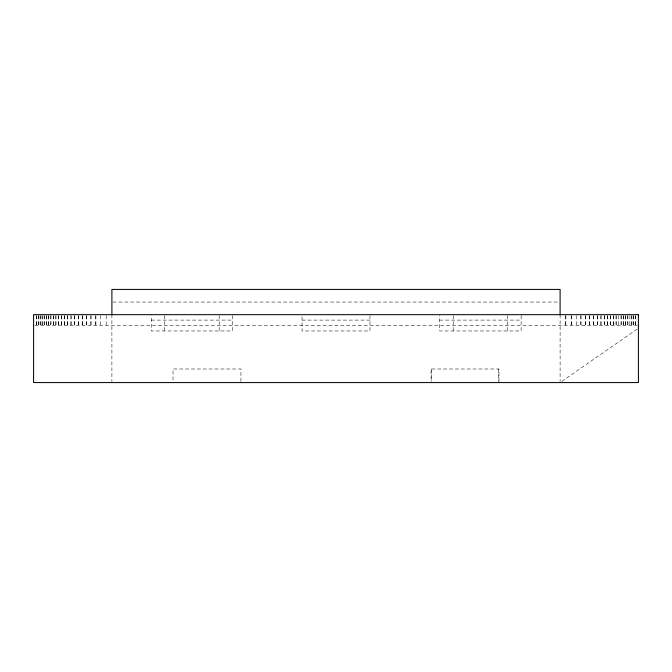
<?xml version="1.0" encoding="UTF-8"?>
<svg xmlns="http://www.w3.org/2000/svg" width="672" height="672" viewBox="0 0 672 672"><rect width="100%" height="100%" fill="white"/><g stroke="black" fill="none" stroke-linecap="round" stroke-linejoin="round"><path stroke-width="0.5" stroke-dasharray="3.36 2.52" d="M561.826 381.385L638.4 328.255M112.946 302.047L559.054 302.047M151.284 320.099L232.319 320.099M302.047 320.099L369.953 320.099M439.656 320.099L521.128 320.099M34.81 325.534L637.316 325.534M635.578 315.655L635.578 325.534M635.452 315.655L635.452 325.534M633.772 315.655L633.772 325.534M633.646 315.655L633.646 325.534M631.89 315.655L631.89 325.534M631.764 315.655L631.764 325.534M629.933 315.655L629.807 325.534M627.892 315.655L627.892 325.534M627.766 315.655L627.766 325.534M625.758 315.655L625.758 325.534M625.64 315.655L625.64 325.534M623.532 315.655L623.532 325.534M623.406 315.655L623.406 325.534M621.188 315.655L621.188 325.534M621.071 315.655L621.071 325.534M618.618 315.655L618.736 325.534M616.157 315.655L616.157 325.534M616.039 315.655L616.039 325.534M613.444 315.655L613.444 325.534M613.326 315.655L613.326 325.534M610.588 315.655L610.588 325.534M610.47 315.655L610.47 325.534M607.58 315.655L607.58 325.534M607.454 315.655L607.454 325.534M604.397 315.655L604.397 325.534M604.271 315.655L604.271 325.534M601.037 315.655L601.037 325.534M600.911 315.655L600.911 325.534M597.475 315.655L597.475 325.534M597.349 315.655L597.349 325.534M593.704 315.655L593.704 325.534M593.586 315.655L593.586 325.534M589.705 315.655L589.705 325.534M589.588 315.655L589.588 325.534M585.472 315.655L585.472 325.534M585.346 315.655L585.346 325.534M580.978 315.655L580.978 325.534M580.852 315.655L580.852 325.534M576.332 315.655L576.458 325.534M571.334 315.655L571.334 325.534M571.208 315.655L571.208 325.534M565.849 315.655L565.849 325.534M565.732 315.655L565.732 325.534M560.104 314.672L560.104 381.536M521.128 315.571L521.128 330.968L439.656 330.968L439.656 315.571M507.562 315.571L507.562 330.968M498.985 381.536L498.985 368.995L431.071 368.995L431.071 381.536M498.658 368.995L498.658 381.536M453.214 315.571L453.214 330.968M431.399 368.995L431.399 381.536M369.953 315.571L369.953 330.968L302.047 330.968L302.047 315.571M240.929 381.536L240.929 368.995L173.015 368.995L173.015 381.536M232.319 315.571L232.319 330.968L151.284 330.968L151.284 315.571M219.198 315.571L219.198 330.968M164.405 315.571L164.405 330.968M111.896 314.672L111.896 381.536M106.201 315.655L106.201 325.534M100.724 315.655L100.724 325.534M95.903 315.655L95.903 325.534M95.609 315.655L95.609 325.534M91.148 315.655L91.148 325.534M90.779 315.655L90.779 325.534M86.654 315.655L86.654 325.534M86.528 315.655L86.528 325.534M82.412 315.655L82.412 325.534M82.295 315.655L82.295 325.534M78.414 315.655L78.414 325.534M78.296 315.655L78.296 325.534M74.651 315.655L74.651 325.534M74.525 315.655L74.525 325.534M71.089 315.655L71.089 325.534M70.963 315.655L70.963 325.534M67.729 315.655L67.729 325.534M67.603 315.655L67.603 325.534M64.546 315.655L64.546 325.534M64.42 315.655L64.42 325.534M61.53 315.655L61.53 325.534M61.412 315.655L61.412 325.534M58.674 315.655L58.674 325.534M58.556 315.655L58.556 325.534M55.961 315.655L55.961 325.534M55.843 315.655L55.843 325.534M53.382 315.655L53.382 325.534M53.264 315.655L53.264 325.534M50.929 315.655L50.929 325.534M50.812 315.655L50.812 325.534M48.594 315.655L48.594 325.534M48.468 315.655L48.468 325.534M46.36 315.655L46.36 325.534M46.242 315.655L46.242 325.534M44.234 315.655L44.234 325.534M44.108 315.655L44.108 325.534M42.193 315.655L42.193 325.534M42.067 315.655L42.067 325.534M40.236 315.655L40.236 325.534M40.11 315.655L40.11 325.534M38.354 315.655L38.354 325.534M38.228 315.655L38.228 325.534M36.548 315.655L36.548 325.534M36.422 315.655L36.422 325.534"/><path stroke-width="1.01" d="M560.104 314.597L560.104 289.422L111.896 289.422L111.896 314.597M638.4 314.672L33.6 314.672L33.6 382.578L638.4 382.578L638.4 314.672"/></g></svg>
